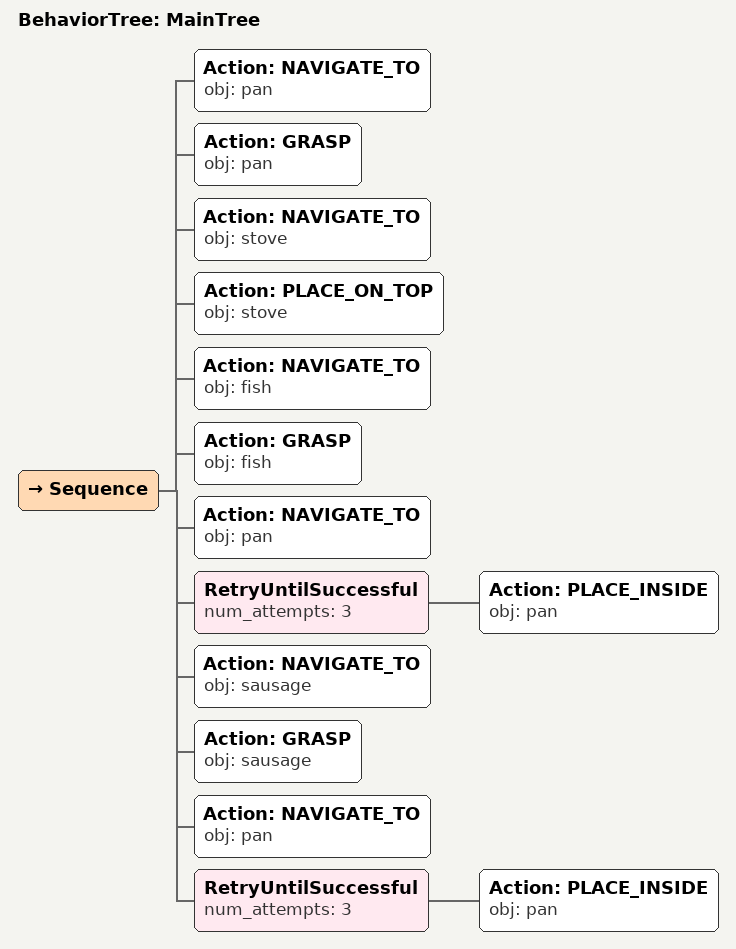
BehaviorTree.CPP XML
<root main_tree_to_execute="MainTree">
  <BehaviorTree ID="MainTree">
    <Sequence>
      <!-- Navigate to pan -->
      <Action ID="NAVIGATE_TO" obj="pan" />
      <!-- Grasp pan -->
      <Action ID="GRASP" obj="pan" />
      <!-- Navigate to stove -->
      <Action ID="NAVIGATE_TO" obj="stove" />
      <!-- Place on stove -->
      <Action ID="PLACE_ON_TOP" obj="stove" />
      <!-- Navigate to fish -->
      <Action ID="NAVIGATE_TO" obj="fish" />
      <!-- Grasp fish -->
      <Action ID="GRASP" obj="fish" />
      <!-- Navigate to pan -->
      <Action ID="NAVIGATE_TO" obj="pan" />
      <!-- Retry PLACE_INSIDE pan up to 3 attempts -->
      <RetryUntilSuccessful num_attempts="3">
        <!-- Place inside pan -->
        <Action ID="PLACE_INSIDE" obj="pan" />
      </RetryUntilSuccessful>

      <!-- Navigate to sausage -->
      <Action ID="NAVIGATE_TO" obj="sausage" />
      <!-- Grasp sausage -->
      <Action ID="GRASP" obj="sausage" />
      <!-- Navigate to pan -->
      <Action ID="NAVIGATE_TO" obj="pan" />
      <!-- Retry PLACE_INSIDE pan up to 3 attempts -->
      <RetryUntilSuccessful num_attempts="3">
        <!-- Place inside pan -->
        <Action ID="PLACE_INSIDE" obj="pan" />
      </RetryUntilSuccessful>

    </Sequence>
  </BehaviorTree>
</root>
